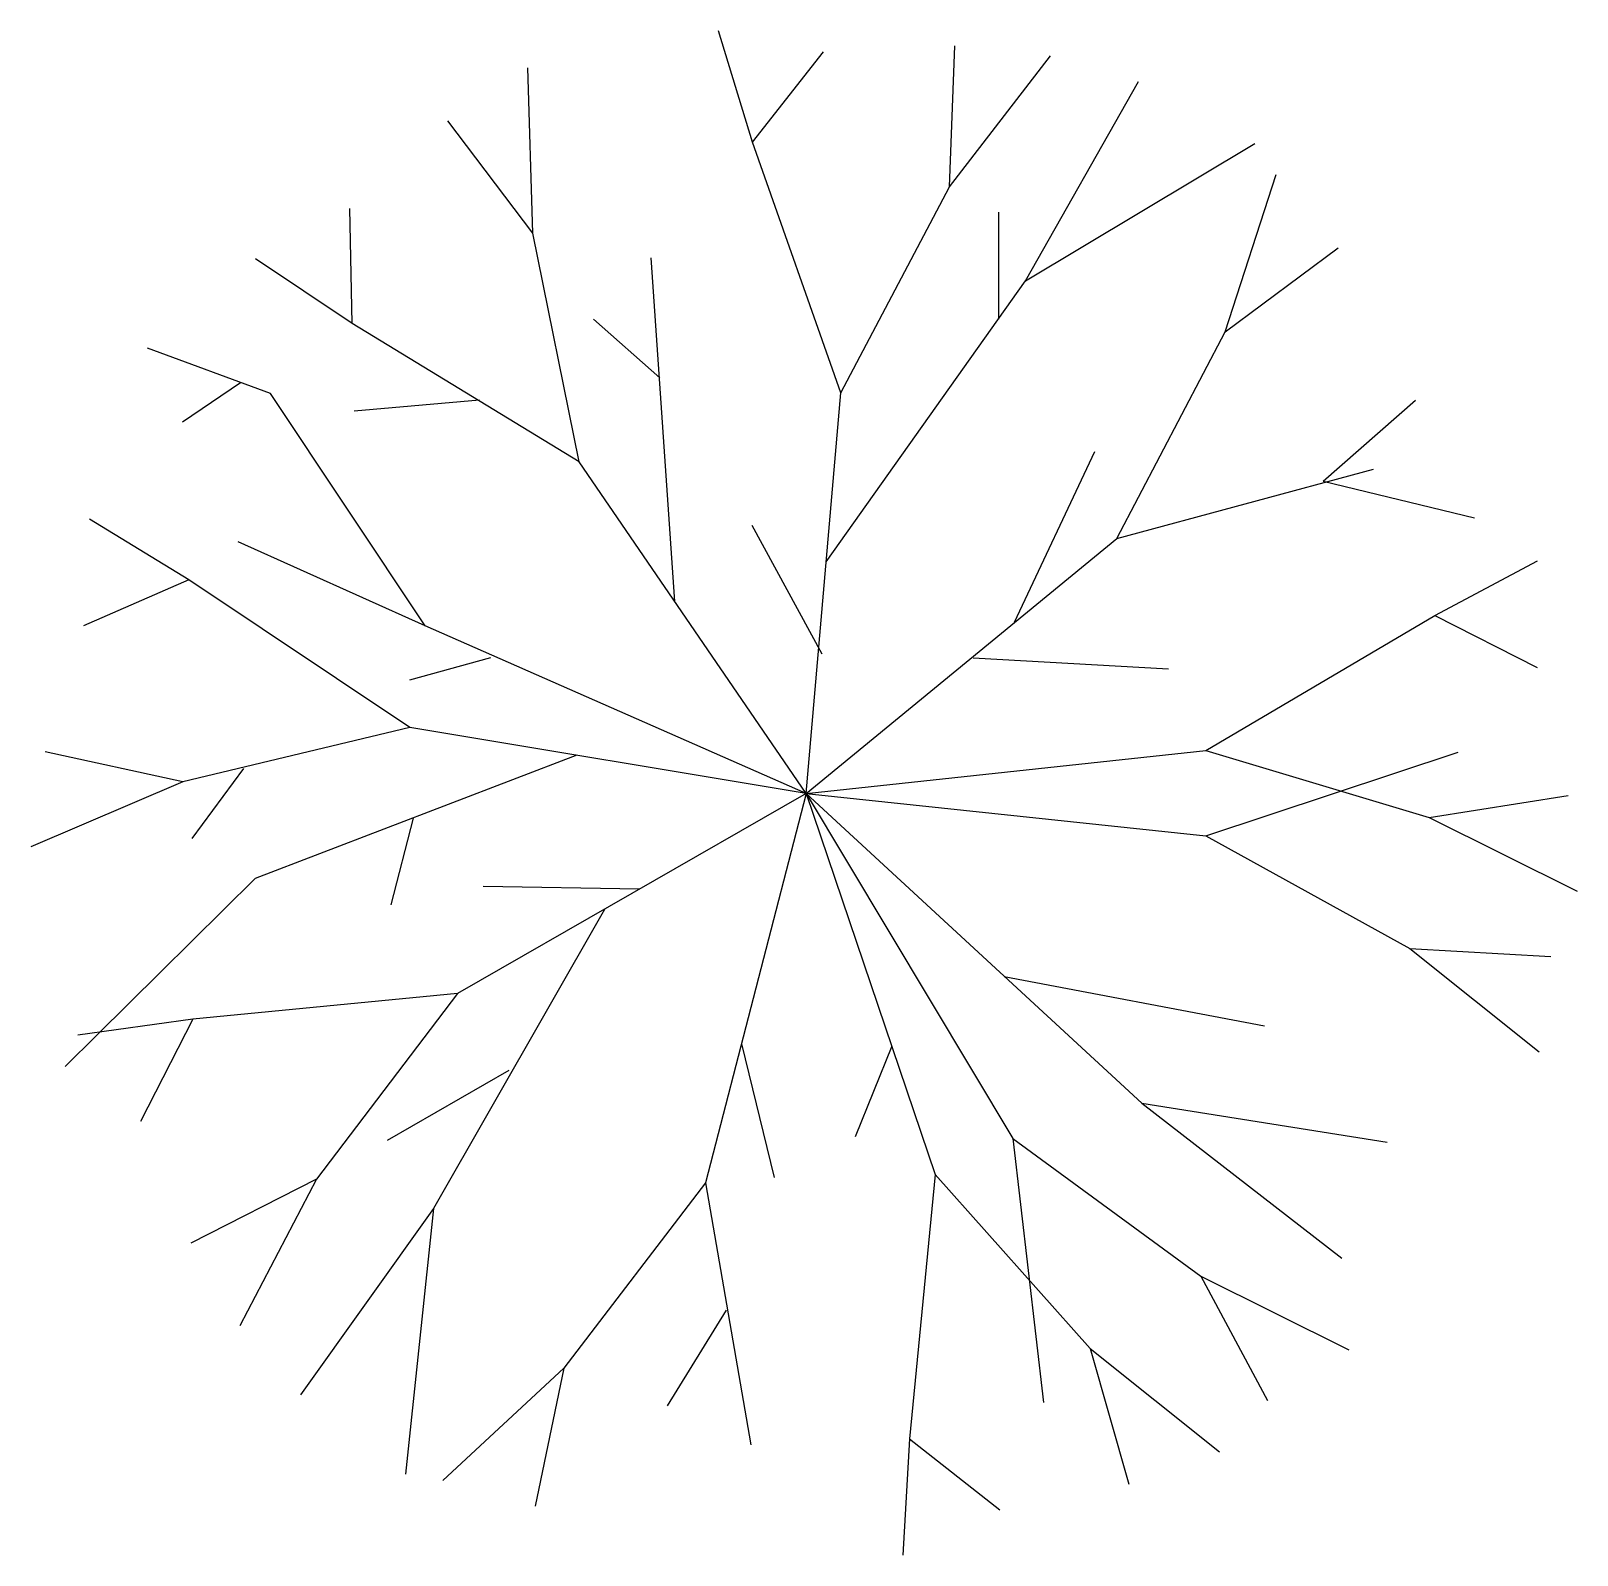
# Model space of a CAD drawing. Extents: x -125 to 125, y -123 to 123.
import ezdxf

# ---------------------------------------------------------------- set-up
doc = ezdxf.new("R2010")
doc.units = 0
doc.header["$LTSCALE"] = 600
doc.header["$MEASUREMENT"] = 0
doc.layers.get('0').update_dxf_attribs({"linetype": 'CONTINUOUS'})

msp = doc.modelspace()

# ---------------------------------------------------------------- linework, layer by layer
for p, q in [((-8.66, 105.2), (-14.15, 123.17)), ((23.18, 98), (24.03, 120.75)), ((-8.66, 105.2), (2.78, 119.82)), ((23.18, 98), (39.45, 119.17)), ((-44.13, 90.52), (-44.94, 117.21)), ((35.42, 82.8), (53.68, 114.99)), ((-44.13, 90.52), (-57.88, 108.66)), ((5.58, 64.7), (-8.66, 105.2)), ((35.42, 82.8), (72.47, 105.01)), ((67.68, 74.57), (75.92, 99.97)), ((5.58, 64.7), (23.18, 98)), ((-73.33, 75.92), (-73.74, 94.48)), ((31.15, 76.64), (31.15, 93.9)), ((-36.65, 53.6), (-44.13, 90.52)), ((67.68, 74.57), (85.95, 88.15)), ((-73.33, 75.92), (-88.96, 86.35)), ((-21.22, 31.03), (-25.03, 86.51)), ((3.23, 37.45), (35.42, 82.8)), ((-36.65, 53.6), (-73.33, 75.92)), ((-23.62, 67.12), (-34.33, 76.64)), ((50.18, 41.22), (67.68, 74.57)), ((-86.56, 64.62), (-106.38, 71.92)), ((-100.75, 60.04), (-91.36, 66.39)), ((-61.53, 27.1), (-86.56, 64.62)), ((-52.79, 63.55), (-73.03, 61.77)), ((0, 0), (5.58, 64.7)), ((83.54, 50.46), (98.42, 63.55)), ((33.68, 27.67), (46.63, 55.22)), ((0, 0), (-36.65, 53.6)), ((50.18, 41.22), (91.64, 52.39)), ((83.54, 50.46), (107.94, 44.51)), ((-99.74, 34.54), (-115.79, 44.33)), ((2.58, 22.5), (-8.74, 43.32)), ((-61.53, 27.1), (-91.78, 40.65)), ((0, 0), (50.18, 41.22)), ((101.56, 28.75), (118.14, 37.6)), ((-99.74, 34.54), (-116.75, 27.09)), ((-64.05, 10.67), (-99.74, 34.54)), ((64.56, 6.98), (101.56, 28.75)), ((101.56, 28.75), (118.11, 20.34)), ((0, 0), (-61.53, 27.1)), ((-51, 21.9), (-64.1, 18.33)), ((26.98, 21.9), (58.53, 20.12)), ((-64.05, 10.67), (-100.68, 1.91)), ((0, 0), (-64.05, 10.67)), ((-100.68, 1.91), (-122.93, 6.74)), ((-37.07, 6.18), (-89.01, -13.73)), ((0, 0), (64.56, 6.98)), ((64.56, 6.98), (100.63, -3.88)), ((64.58, -6.81), (105.35, 6.66)), ((-90.89, 4.05), (-99.22, -7.25)), ((-100.68, 1.91), (-125.24, -8.59)), ((0, 0), (-56.33, -32.31)), ((0, 0), (-16.26, -62.87)), ((0, 0), (33.37, -55.71)), ((0, 0), (20.86, -61.5)), ((0, 0), (54.23, -50.03)), ((0, 0), (64.58, -6.81)), ((100.63, -3.88), (123.11, -0.34)), ((-63.49, -3.95), (-67.07, -17.96)), ((100.63, -3.88), (124.54, -15.77)), ((64.58, -6.81), (97.54, -25.03)), ((-89.01, -13.73), (-119.73, -44.09)), ((-26.93, -15.44), (-52.19, -14.99)), ((-32.6, -18.7), (-60.19, -66.99)), ((97.54, -25.03), (118.4, -41.71)), ((97.54, -25.03), (120.27, -26.32)), ((32.01, -29.53), (74.05, -37.52)), ((-56.33, -32.31), (-99.07, -36.44)), ((-56.33, -32.31), (-79.13, -62.29)), ((-99.07, -36.44), (-117.68, -39.03)), ((-99.07, -36.44), (-107.51, -52.98)), ((-10.45, -40.43), (-5.16, -61.99)), ((13.84, -40.79), (7.93, -55.44)), ((-48.03, -44.73), (-67.67, -56.04)), ((54.23, -50.03), (86.56, -75.05)), ((54.23, -50.03), (93.86, -56.28)), ((33.37, -55.71), (63.78, -77.93)), ((33.37, -55.71), (38.32, -98.36)), ((-79.13, -62.29), (-99.4, -72.64)), ((-79.13, -62.29), (-91.48, -85.97)), ((20.86, -61.5), (16.69, -104.23)), ((20.86, -61.5), (45.89, -89.64)), ((-16.26, -62.87), (-39.14, -92.78)), ((-16.26, -62.87), (-8.94, -105.18)), ((-60.19, -66.99), (-81.7, -97.11)), ((-60.19, -66.99), (-64.73, -109.95)), ((63.78, -77.93), (74.52, -98)), ((63.78, -77.93), (87.69, -89.83)), ((-12.9, -83.41), (-22.43, -98.88)), ((45.89, -89.64), (52.15, -111.53)), ((45.89, -89.64), (66.75, -106.31)), ((-39.14, -92.78), (-58.71, -110.96)), ((-39.14, -92.78), (-43.76, -115.08)), ((16.69, -104.23), (15.64, -122.99)), ((16.69, -104.23), (31.29, -115.69))]:
    msp.add_line(p, q)

doc.saveas('drawing.dxf')
